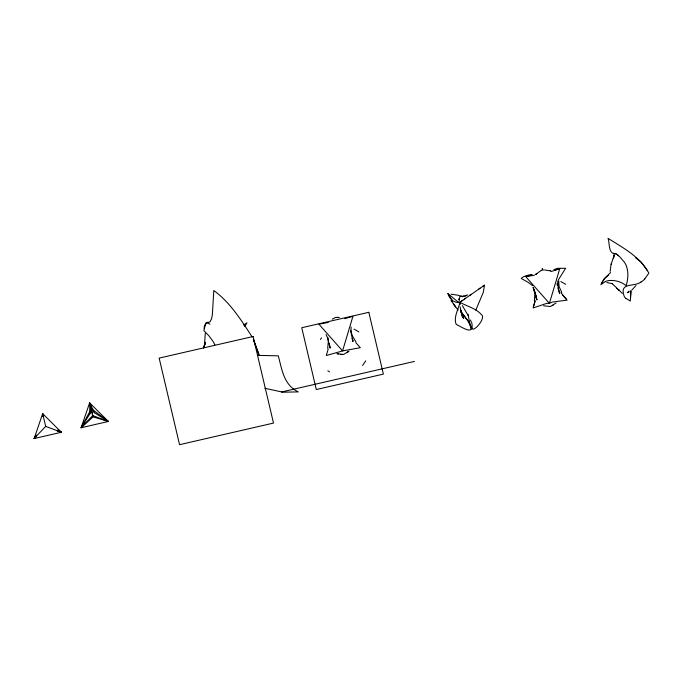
<?xml version="1.0" encoding="UTF-8"?>
<svg xmlns="http://www.w3.org/2000/svg" width="683" height="683" viewBox="0 0 683 683"><rect width="100%" height="100%" fill="white"/><g stroke="black" fill="none" stroke-linecap="round" stroke-linejoin="round"><path stroke-width="1.02" d="M205.284 333.321L204.388 346.383L205.148 342.217L204.063 347.066L205.113 342.986L203.466 348.117M459.181 299.222L459.189 300.332L459.975 296.431L464.039 296.183L467.684 294.936M471.646 327.883C472.875 333.799 486.783 317.535 481.302 314.496C476.068 308.511 467.915 306.59 461.127 302.945C457.499 300.093 461.315 306.547 459.796 303.483M630.511 298.147L630.955 290.625L630.315 301.024L625.987 298.445M613.932 255.246L613.505 258.413L613.923 255.792L611.003 264.731L610.158 271.493M558.677 280.525L559.07 286.561L561.802 292.409M351.071 326.961L350.968 332.501L352.923 341.295L352.087 338.324M557.721 280.944L557.832 285.537L557.746 285.033L559.582 293.374M534.627 298.659L534.396 300.853L534.823 294.313L534.115 290.087L534.627 292.128M252.198 337.009C241.201 320.156 230.35 302.62 213.805 290.514L212.37 314.581A24.264 3.799 89.4 0 1 211.491 318.987L209.715 322.154L206.889 322.376L205.728 323.179L203.884 330.7L208.878 335.737L212.814 341.09A43.618 43.029 -20.8 0 1 214.88 344.821M471.791 322.863C474.395 336.284 462.63 327.336 456.218 324.425C453.188 317.279 458.652 309.006 460.026 302.176M327.678 348.398L328.352 341.159L327.934 337.641M542.063 270.502L542.268 268.351L543.344 270.212M204.132 328.685C203.833 325.287 206.582 321.027 209.954 324.229M535.165 300.494L533.099 307.956L546.963 303.295L549.388 303.354L552.265 302.082L567.129 300.127L562.664 295.099M611.114 264.287L611.251 263.723M89.917 413.778L91.334 408.699L89.627 402.85L81.123 427.737L108.375 421.462L89.627 402.85L89.917 413.778L81.123 427.737L93.042 416.886L108.375 421.462L91.334 408.699L81.123 427.737L92.666 415.58L89.627 402.85L94.459 412.737L108.375 421.462L92.666 415.58M533.423 306.872L535.054 301.451M328.216 349.039L326.278 355.519L342.567 350.925L360.3 347.698L355.86 342.678M558.498 279.646L565.626 268.274L557.43 268.342L553.939 269.589L555.219 269.905L559.736 268.778L549.388 303.354L525.714 276.598L534.371 275.283M43.533 415.452L42.653 413.65L34.15 438.537L61.402 432.271L42.653 413.65L42.73 416.63M475.803 310.15L483.274 292.384L484.469 285.204L460.103 302.142M610.619 272.5L604.318 278.707L600.844 284.666L605.386 281.567M244.762 326.568L246.956 322.863L243.541 325.023M601.484 283.266L604.327 278.792L608.297 275.317M36.097 434.909L34.15 438.537L36.387 436.505M35.798 435.925L34.15 438.537L45.693 426.388L42.653 413.65M320.421 339.468L321.531 337.837M362.596 365.482L365.712 360.889M629.043 291.078L627.361 292.683L629.18 291.931M644.812 278.792L648.85 273.149C640.227 256.842 623.05 247.818 608.041 238.316C609.671 242.747 608.433 250.635 612.728 253.256C617.765 252.872 621.035 258.763 624.211 261.913A21.011 20.712 -18.5 0 1 626.601 266.643M632.031 289.848L635.967 285.588M349.039 351.088L343.617 354.451L336.975 353.717M543.48 305.796L550.404 306.539L556.082 302.996M332.228 319.2L335.575 317.416L339.314 317.569M348.168 351.745L347.382 352.326L347.741 352.061M552.359 305.642L553.512 304.806M461.606 301.083L462.818 300.213M464.517 299.009L465.584 298.249M469.58 295.44L471.099 294.382M478.732 289.063L480.072 288.132M482.352 286.578L484.469 285.204M536.881 273.644L536.129 274.088L541.329 270.357M640.995 281.985C634.183 287.423 619.379 281.703 624.014 295.833A21.011 12.132 -14 0 0 625.901 298.488M536.403 273.926L535.139 274.498M459.975 302.142L456.167 302.33L453.239 301.092L450.635 298.351L447.903 293.613L459.266 302.97M551.326 271.467L559.736 268.778M344.77 318.645L352.915 316.34L342.567 350.925L318.893 324.169L328.318 322.453M281.387 392.025L414.419 361.427M464.039 296.183L463.1 296.362L463.595 296.268M526.269 276.495C540.936 272.91 523.912 274.745 521.283 278.476L528.121 282.327L532.492 285.622M550.267 270.938L550.771 270.903L544.496 269.964M257.858 355.373L278.254 355.843C282.113 369.665 283.513 384.725 298.292 391.897L282.993 392.204L264.867 388.286M451.07 294.211L457.986 295.21L462.733 296.764M337.393 317.279L338.341 317.39M340.851 354.477L341.799 354.588M606.905 282.54L612.378 283.693L611.601 283.428M337.47 353.777L338.418 353.99M57.312 431.05L61.402 432.271L57.995 429.718M45.693 426.388L61.402 432.271L58.798 430.631M612.147 283.616L622.358 293.4M635.463 257.687L641.047 262.007L647.45 270.733M560.845 281.55L565.695 284.307M354.025 329.121L358.874 331.878M327.814 370.852L329.539 371.834M617.048 288.576L617.543 288.969L616.706 288.303M618.986 290.087L618.482 289.677L619.507 290.506M618.422 255.843C617.765 254.247 612.523 251.788 614.367 255.237M566.386 299.291L560.939 292.623M461.11 311.849L468.7 321.778L471.646 327.883M461.025 311.807L467.778 320.668L471.654 327.9M94.459 412.737L91.334 408.699L93.042 416.886M455.629 306.949L453.469 303.969L458.097 310.184M454.878 305.899L450.959 300.452M451.335 299.735L452.385 301.177L447.903 293.613M462.323 316.178L463.1 317.339L462.032 315.742L463.484 318.099L461.64 313.651L463.62 318.543M462.314 305.514L468.299 315.777M450.379 298.351L448.833 295.799M355.963 341.893L352.291 335.703L350.806 330.615M533.329 287.705L535.148 292.99L534.917 291.931M326.047 334.525L327.592 337.88L330.188 348.151L329.3 343.566M253.726 340.433L258.985 354.708L253.316 339.195M532.928 287.321L534.14 290.173M470.442 320.045L471.372 322.222M535.045 292.495L536.872 299.948L536.565 298.949M536.454 298.744L536.829 299.649L536.104 297.72M461.614 313.77L463.595 318.338L460.675 310.176L461.452 313.147L460.094 306.889M557.909 287.927L559.642 293.579L559.454 292.35M626.601 266.652C628.702 272.807 627.933 279.543 626.191 285.69C621.675 281.883 615.477 280.098 609.62 280.491A21.011 16.213 45.9 0 0 605.36 281.533M352.565 339.22L352.923 341.295M536.582 299.009L536.232 297.096M467.992 314.18L470.877 328.745M556.995 283.718L557.226 285.144M536.053 295.141L536.257 297.242M644.872 278.877A21.011 16.742 -72.4 0 1 641.03 282.079M459.189 298.684L459.172 299.419L459.189 298.684M466.344 295.483L465.114 295.927L466.327 295.508M253.103 336.497L159.156 358.105L179.552 444.684L273.499 423.076L253.103 336.497M368.82 312.302L301.741 327.729L316.306 389.541L383.385 374.113L368.82 312.302M461.051 296.311L461.571 296.379L461.042 296.32"/></g></svg>
